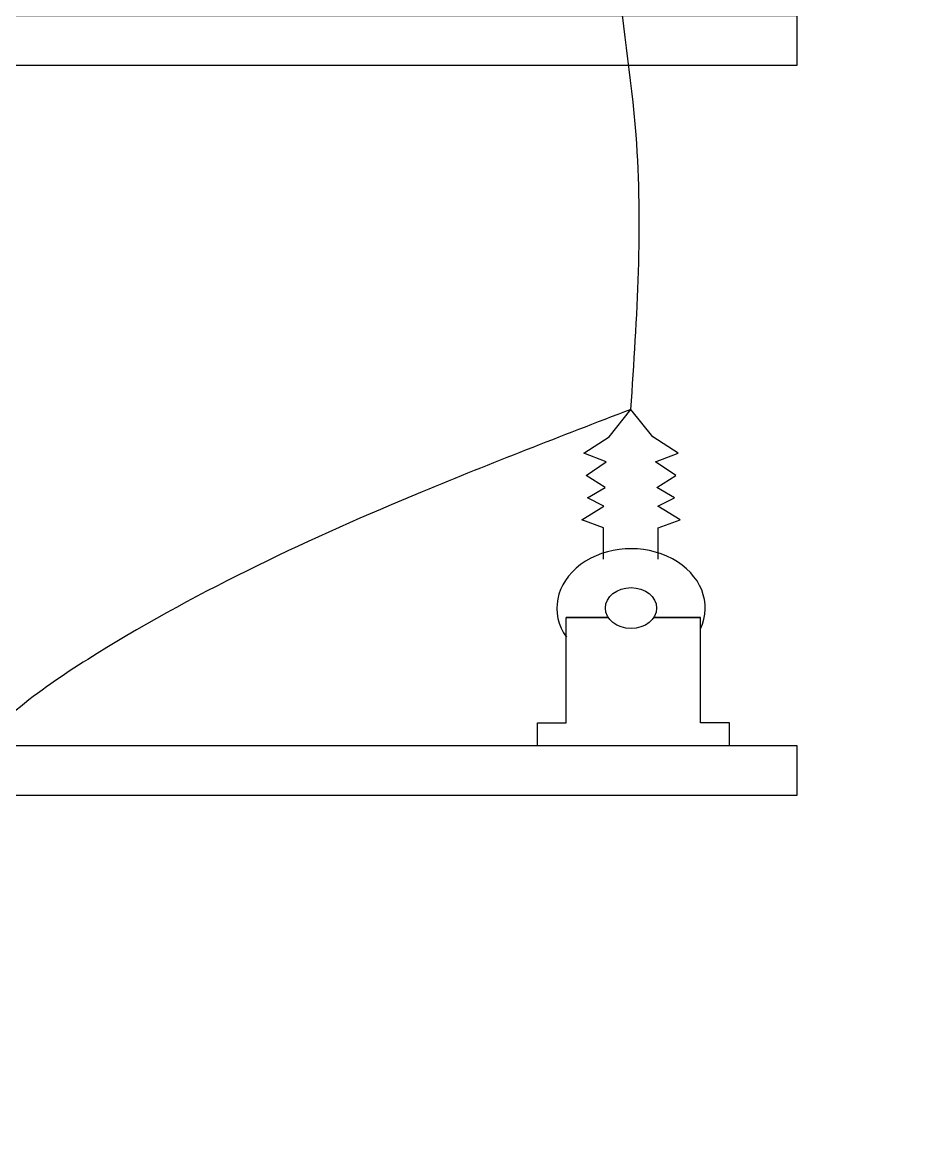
# Model space of a CAD drawing. Header units: millimetres. Extents: x 168 to 394, y 129 to 255.
# Drawn here: x 171.808 to 173.333, y 228.78 to 230.687 of the extents above; entities that cross this region are included whole.
import ezdxf

# ---------------------------------------------------------------- set-up
doc = ezdxf.new("R2010")
doc.units = ezdxf.units.MM
doc.layers.add('Redes', color=3, linetype='Continuous', lineweight=25)
doc.layers.add('Vestida del Poste', color=6, linetype='Continuous', lineweight=25)

# ---------------------------------------------------------------- blocks, each defined once
blk = doc.blocks.new('A$C635864E5')
at = {"layer": 'Redes'}
blk.add_open_spline([(-53.592, 74.572, -0.001), (-53.579, 80.625, -0.001), (-53.588, 91.297, -0.001), (-54, 104.788, -0.001), (-53.206, 115.244, -0.001), (-53.726, 118.732, -0.001), (-53.202, 119.67, -0.001), (-52.386, 120.329, -0.001), (-51.046, 120.35, -0.001), (-49.116, 120.237, -0.001), (-46.087, 120.163, -0.001), (-42.73, 120.209, -0.001), (-40.411, 120.323, -0.001), (-39.472, 120.369, -0.001)], degree=3, knots=[71.25288, 71.25288, 71.25288, 71.25288, 80.875274, 103.243234, 111.517299, 112.623928, 113.466166, 114.6251, 115.577532, 117.370686, 120.483076, 124.632152, 127.44979, 127.44979, 127.44979, 127.44979], dxfattribs=at)
for points in [[(-37.221, 90.173, -0.001), (-37.133, 96.013, -0.001), (-37.189, 103.524, -0.001), (-36.612, 104.751, -0.001), (-35.313, 104.933, -0.001), (-35.372, 116.256, -0.001)], [(-37.221, 90.173, -0.001), (-40.771, 88.419, -0.001), (-46.306, 84.978, -0.001), (-48.569, 82.62, -0.001), (-49.584, 80.055, -0.001), (-50.091, 77.757, -0.001), (-50.308, 75.072, -0.001), (-50.472, 74.587, -0.001)]]:
    blk.add_spline(points, degree=3, dxfattribs=at)
at = {"layer": 'Vestida del Poste', "elevation": -0.001}
for points in [[(-73.041, 98.551), (-34.398, 98.551), (-34.398, 97.486), (-73.041, 97.486)], [(-73.041, 83.024), (-34.398, 83.024), (-34.398, 81.959), (-73.041, 81.959)]]:
    blk.add_lwpolyline(points, close=True, dxfattribs=at)
for points in [[(-37.687, 86.987), (-37.687, 87.65), (-38.058, 87.821), (-37.682, 88.11), (-37.962, 88.292), (-37.661, 88.507), (-37.983, 88.764), (-37.64, 89.057), (-38.023, 89.24), (-37.592, 89.591), (-37.221, 90.173)], [(-36.755, 86.987), (-36.755, 87.65), (-36.383, 87.821), (-36.76, 88.11), (-36.479, 88.292), (-36.781, 88.507), (-36.459, 88.764), (-36.801, 89.057), (-36.418, 89.24), (-36.85, 89.591), (-37.221, 90.173)], [(-38.813, 83.024), (-38.813, 83.5), (-38.32, 83.5), (-38.32, 85.747), (-37.608, 85.747)], [(-37.608, 85.747), (-38.32, 85.747)], [(-36.831, 85.747), (-36.036, 85.747)], [(-35.543, 83.024), (-35.543, 83.5), (-36.036, 83.5), (-36.036, 85.747), (-36.831, 85.747)]]:
    blk.add_lwpolyline(points, dxfattribs=at)
at = {"layer": 'Vestida del Poste'}
blk.add_circle((-37.219, 85.944, -0.001), 0.436, dxfattribs=at)
blk.add_arc((-37.219, 85.944, -0.001), 1.263, 339.4556, 209.3934, dxfattribs=at)

msp = doc.modelspace()

# ---------------------------------------------------------------- block references
at = {"xscale": 0.1, "yscale": 0.08, "zscale": 0.1}
msp.add_blockref('A$C635864E5', (176.56546, 222.81411, 0.00009), dxfattribs=at)

doc.saveas('drawing.dxf')
